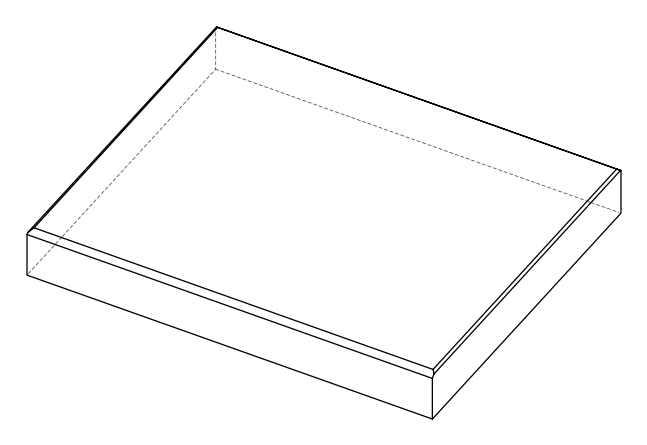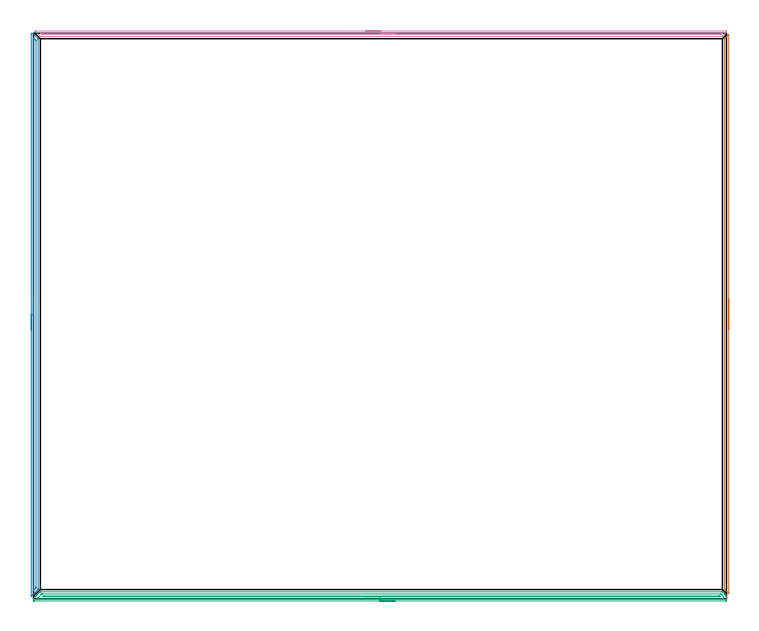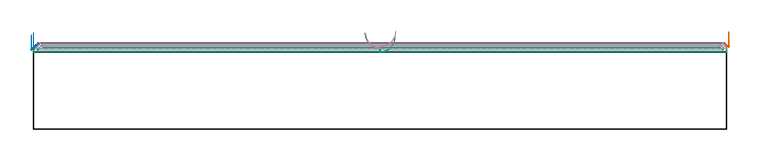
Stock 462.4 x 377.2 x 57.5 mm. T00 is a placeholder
(PLAN: 4 operations, 0 tool changes, 27.9 min)
(1 AREA_MILL | FG_CHAMFER_SURFACE | UGT0205_001 | 3.12 min | 1365 mm3)
(2 AREA_MILL_1 | FG_CHAMFER_SURFACE_1 | UGT0205_001 | 6.13 min | 3997 mm3)
(3 AREA_MILL_2 | FG_CHAMFER_SURFACE_2 | UGT0205_001 | 11.19 min | 8534 mm3)
(4 AREA_MILL_3 | FG_CHAMFER_SURFACE_3 | UGT0205_001 | 7.49 min | 2972 mm3)
(TOOL UGT0205_001 | Chamfer Mill 20 x 3 x 45 deg. | D20 FL50 Z2)
(OP 1 AREA_MILL)
G17 G21 G94 G90
T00 M6
G54
G17 G0 G90 X463.8 Y199.85 S1061 M3
G43 Z67.5 H0
Z64.8
G94 G1 Y199.812 Z63.928 F250.
Y199.698 Z63.064
Y199.509 Z62.212
Y199.247 Z61.38
Y198.913 Z60.574
Y198.51 Z59.8
Y198.042 Z59.064
Y197.51 Z58.372
Y196.921 Z57.729
Y196.278 Z57.14
Y195.586 Z56.608
Y194.85 Z56.14
Y194.076 Z55.737
Y193.27 Z55.403
Y192.438 Z55.141
Y191.586 Z54.952
Y190.722 Z54.838
Y189.85 Z54.8
Y3.559
X463.797 Y3.415 Z54.802
X463.774 Y3.434 Z54.825
X463.628 Y3.572 Z54.971
X461.288 Y5.912 Z57.311
X461.109 Y6.094 Z57.483
X461.104 Y6.104 Z57.489
X461.1 Y6.253 Z57.5
Y373.447
X461.104 Y373.596 Z57.489
X461.109 Y373.606 Z57.483
X461.289 Y373.789 Z57.311
X461.394 Y373.894 Z57.206
X461.567 Y374.069 Z57.03
X462.287 Y374.787 Z56.312
X462.45 Y374.952 Z56.147
X463.18 Y375.681 Z55.419
X463.333 Y375.834 Z55.264
X463.774 Y376.274 Z54.826
X463.782 Y376.282 Z54.818
X463.798 Y376.293 Z54.801
X463.8 Y376.282 Z54.8
Y376.277
Y189.85
Y188.978 Z54.838
Y188.114 Z54.952
Y187.262 Z55.141
Y186.43 Z55.403
Y185.624 Z55.737
Y184.85 Z56.14
Y184.114 Z56.608
Y183.422 Z57.14
Y182.779 Z57.729
Y182.19 Z58.372
Y181.658 Z59.064
Y181.19 Z59.8
Y180.787 Z60.574
Y180.453 Z61.38
Y180.191 Z62.212
Y180.002 Z63.064
Y179.888 Z63.928
Y179.85 Z64.8
G0 Z67.5
M5
M2
(OP 2 AREA_MILL_1)
G17 G21 G94 G90
T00 M6
G54
G17 G0 G90 X-1.5 Y179.35 S1061 M3
G43 Z67.5 H0
Z62.9
G94 G1 Y179.388 Z62.028 F250.
Y179.502 Z61.164
Y179.691 Z60.312
Y179.953 Z59.48
Y180.287 Z58.674
Y180.69 Z57.9
Y181.159 Z57.164
Y181.69 Z56.472
Y182.279 Z55.829
Y182.922 Z55.24
Y183.614 Z54.708
Y184.35 Z54.24
Y185.124 Z53.837
Y185.93 Z53.503
Y186.762 Z53.241
Y187.614 Z53.052
Y188.479 Z52.938
Y189.35 Z52.9
Y377.024
X-1.498 Y377.085 Z52.902
X-1.491 Y377.2 Z52.905
X-0.894 Z53.506
X-0.53 Y377.195 Z53.869
X-0.506 Y377.194 Z53.893
X-0.476 Y377.173 Z53.922
X-0.354 Y377.055 Z54.045
X3.021 Y373.68 Z57.42
X3.1 Y373.606 Z57.484
Y373.002 Z57.5
Y6.591
X3.101 Y6.105 Z57.48
X3.03 Y6.029 Z57.428
X2.167 Y5.167 Z56.567
X1.806 Y4.804 Z56.202
X1.252 Y4.252 Z55.652
X0.912 Y3.91 Z55.308
X0.337 Y3.337 Z54.737
X-0.382 Y2.617 Z54.017
X-1.323 Y1.676 Z53.074
X-1.417 Y1.586 Z52.981
X-1.491 Y1.515 Z52.906
X-1.498 Y1.635 Z52.902
X-1.499 Y1.676 Z52.901
X-1.5 Y189.35 Z52.9
X-0.086 Z54.314
Y373.895
X-0.074 Y374.313 Z54.326
X0.059 Y374.183 Z54.459
X0.353 Y373.896 Z54.753
X0.8 Y373.449 Z55.2
X1.242 Y373.003 Z55.642
X1.679 Y372.551 Z56.079
X1.686 Y372.11 Z56.086
Y7.486
X1.681 Y7.262 Z56.081
X1.679 Y7.155 Z56.079
X1.617 Y7.079 Z56.017
X1.412 Y6.868 Z55.812
X1.141 Y6.591 Z55.541
X0.08 Y5.53 Z54.48
X-0.023 Y5.43 Z54.377
X-0.055 Y5.402 Z54.345
X-0.079 Y5.383 Z54.321
X-0.081 Y5.476 Z54.319
X-0.086 Y5.697 Z54.314
Y189.35
Y190.222 Z54.352
Y191.087 Z54.466
Y191.938 Z54.655
Y192.77 Z54.917
Y193.576 Z55.251
Y194.35 Z55.654
Y195.086 Z56.123
Y195.778 Z56.654
Y196.421 Z57.243
Y197.011 Z57.886
Y197.542 Z58.578
Y198.01 Z59.314
Y198.413 Z60.088
Y198.747 Z60.894
Y199.009 Z61.726
Y199.198 Z62.578
Y199.312 Z63.443
Y199.35 Z64.314
G0 Z67.5
M5
M2
(OP 3 AREA_MILL_2)
G17 G21 G94 G90
T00 M6
G54
G17 G0 G90 X241.15 Y-1.5 S1061 M3
G43 Z67.5 H0
Z61.4
G94 G1 X241.112 Z60.528 F250.
X240.998 Z59.664
X240.809 Z58.812
X240.547 Z57.98
X240.213 Z57.174
X239.81 Z56.4
X239.342 Z55.664
X238.81 Z54.972
X238.221 Z54.329
X237.578 Z53.74
X236.886 Z53.208
X236.15 Z52.74
X235.376 Z52.337
X234.57 Z52.003
X233.738 Z51.741
X232.886 Z51.552
X232.022 Z51.438
X231.15 Z51.4
X0.62
X0.383 Y-1.499 Z51.401
X0.174 Y-1.496 Z51.404
X0.003 Y-1.491 Z51.405
X0.001 Y-1.427 Z51.469
X0. Y-1.257 Z51.638
Y-1.086 Z51.808
Y-0.281 Z52.618
Y-0.208 Z52.691
X0.001 Y-0.01 Z52.888
X0.025 Y0.025 Z52.924
X4.186 Y4.186 Z57.086
X4.57 Y4.569 Z57.467
X4.605 Y4.594 Z57.492
X4.641 Y4.6 Z57.5
X458.999
X459.595 Z57.485
X459.768 Y4.433 Z57.33
X460.894 Y3.308 Z56.204
X460.996 Y3.204 Z56.104
X461.084 Y3.116 Z56.016
X461.187 Y3.015 Z55.911
X461.284 Y2.916 Z55.816
X461.382 Y2.819 Z55.718
X461.48 Y2.722 Z55.618
X461.572 Y2.628 Z55.527
X461.68 Y2.521 Z55.42
X461.773 Y2.429 Z55.325
X461.977 Y2.223 Z55.122
X462.03 Y2.171 Z55.07
X462.211 Y1.989 Z54.888
X462.275 Y1.923 Z54.822
X462.299 Y1.89 Z54.787
X462.3 Y1.55 Z54.448
Y1.477 Z54.376
Y0.671 Z53.566
Y-0.549 Z52.348
X462.295 Y-1.086 Z51.808
X462.29 Y-1.491 Z51.404
X462.095 Y-1.495 Z51.402
X461.68 Y-1.5 Z51.4
X231.15
Y-0.086 Z52.814
X3.177 Y-0.085 Z52.815
X2.544 Y-0.081 Z52.819
X2.408 Y-0.079 Z52.821
X2.406 Y-0.055 Z52.845
X2.408 Y-0.045 Z52.855
X2.767 Y0.317 Z53.217
X3.121 Y0.671 Z53.571
X4.878 Y2.429 Z55.329
X5.088 Y2.638 Z55.538
X5.428 Y2.973 Z55.873
X5.617 Y3.156 Z56.056
X5.649 Y3.179 Z56.079
X5.694 Y3.182 Z56.082
X5.789 Y3.184 Z56.084
X5.982 Y3.186 Z56.086
X6.105
X458.23 Y3.185 Z56.085
X458.422 Y3.183 Z56.083
X458.517 Y3.18 Z56.08
X458.562 Y3.176 Z56.076
X458.66 Y3.082 Z55.982
X458.999 Y2.75 Z55.65
X459.321 Y2.429 Z55.329
X459.892 Y1.857 Z54.757
X460.193 Y1.55 Z54.45
X460.29 Y1.448 Z54.348
X460.294 Y1.349 Z54.249
X460.299 Y1.15 Z54.05
X460.297 Y0.671 Z53.571
X460.291 Y0.279 Z53.179
X460.268 Y-0.079 Z52.821
X459.892 Y-0.084 Z52.816
X459.768 Y-0.085 Z52.815
X231.15 Y-0.086 Z52.814
Y1.328 Z54.228
X7.1 Y1.329 Z54.229
X6.875 Y1.331 Z54.231
X6.65 Y1.335 Z54.235
X6.26 Y1.349 Z54.249
X6.458 Y1.55 Z54.45
X6.666 Y1.755 Z54.655
X6.875 Y1.764 Z54.664
X7.545 Y1.77 Z54.67
X7.769 Y1.771 Z54.671
X456.987
X457.212
X457.437 Y1.768 Z54.668
X457.5 Y1.765 Z54.665
X457.529 Y1.76 Z54.66
X457.546 Y1.747 Z54.647
X457.616 Y1.682 Z54.582
X457.75 Y1.55 Z54.45
X457.923 Y1.373 Z54.273
X457.95 Y1.342 Z54.242
X457.954 Y1.335 Z54.235
X457.932 Y1.334 Z54.234
X457.813 Y1.33 Z54.23
X457.662 Y1.329 Z54.229
X457.437 Y1.328 Z54.228
X231.15
X230.278 Z54.266
X229.414 Z54.38
X228.562 Z54.569
X227.73 Z54.832
X226.924 Z55.165
X226.15 Z55.568
X225.414 Z56.037
X224.722 Z56.568
X224.079 Z57.157
X223.49 Z57.801
X222.958 Z58.493
X222.49 Z59.228
X222.087 Z60.002
X221.753 Z60.808
X221.491 Z61.64
X221.302 Z62.492
X221.188 Z63.357
X221.15 Z64.228
G0 Z67.5
M5
M2
(OP 4 AREA_MILL_3)
G17 G21 G94 G90
T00 M6
G54
G17 G0 G90 X221.65 Y378.7 S1061 M3
G43 Z67.5 H0
Z63.9
G94 G1 X221.688 Z63.028 F250.
X221.802 Z62.164
X221.991 Z61.312
X222.253 Z60.48
X222.587 Z59.674
X222.99 Z58.9
X223.459 Z58.164
X223.99 Z57.472
X224.579 Z56.829
X225.222 Z56.24
X225.914 Z55.709
X226.65 Z55.24
X227.424 Z54.837
X228.23 Z54.503
X229.062 Z54.241
X229.914 Z54.052
X230.778 Z53.938
X231.65 Z53.9
X462.129
X462.198 Y378.697 Z53.903
X462.3 Y378.691 Z53.906
X462.299 Y377.815 Z54.784
X462.296 Y377.796 Z54.803
X461.843 Y377.342 Z55.255
X461.352 Y376.852 Z55.748
X460.96 Y376.458 Z56.139
X460.437 Y375.937 Z56.662
X460.193 Y375.692 Z56.905
X460.077 Y375.575 Z57.022
X459.896 Y375.395 Z57.204
X459.8 Y375.3 Z57.299
X459.608 Y375.112 Z57.481
X459.596 Y375.104 Z57.489
X459.45 Y375.1 Z57.5
X4.744
X4.604 Y375.104 Z57.489
X4.592 Y375.111 Z57.481
X4.408 Y375.292 Z57.308
X1.171 Y378.529 Z54.069
X1.041 Y378.666 Z53.932
X1.015 Y378.696 Z53.902
X1.171 Y378.7 Z53.9
X231.65
Y377.286 Z55.314
X459.059 Y377.285 Z55.315
X459.305 Y377.28 Z55.32
X459.32 Y377.279 Z55.321
X459.318 Y377.274 Z55.326
X459.307 Y377.259 Z55.341
X459.002 Y376.952 Z55.648
X458.754 Y376.704 Z55.896
X458.671 Y376.622 Z55.978
X458.612 Y376.568 Z56.032
X458.572 Y376.534 Z56.066
X458.545 Y376.521 Z56.079
X458.052 Y376.514 Z56.086
X6.009
X5.805 Y376.516 Z56.084
X5.703 Y376.519 Z56.081
X5.657 Y376.521 Z56.079
X5.536 Y376.625 Z55.975
X5.191 Y376.962 Z55.638
X4.98 Y377.178 Z55.422
X4.888 Y377.274 Z55.326
X5.191 Y377.283 Z55.317
X5.249 Y377.285 Z55.315
X6.028 Y377.286 Z55.314
X9.553
X231.65
X232.522 Z55.352
X233.387 Z55.466
X234.238 Z55.655
X235.07 Z55.917
X235.876 Z56.251
X236.65 Z56.654
X237.386 Z57.123
X238.078 Z57.654
X238.721 Z58.243
X239.31 Z58.886
X239.842 Z59.578
X240.31 Z60.314
X240.713 Z61.088
X241.047 Z61.894
X241.309 Z62.726
X241.498 Z63.578
X241.612 Z64.443
X241.65 Z65.314
G0 Z67.5
M5
M2
